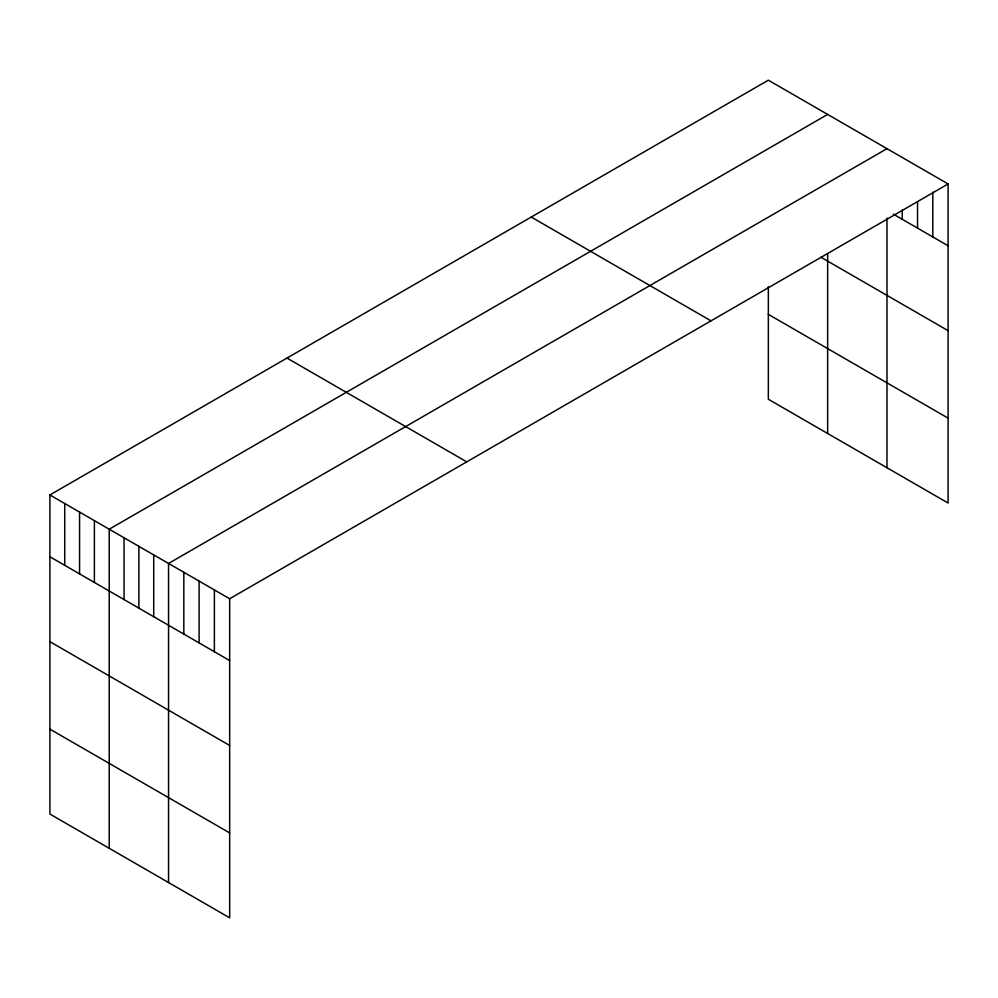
<?xml version="1.0" encoding="UTF-8"?>
<svg xmlns="http://www.w3.org/2000/svg" width="998" height="998" viewBox="0 0 998 998"><rect width="100%" height="100%" fill="white"/><g stroke="black" fill="none" stroke-linecap="round" stroke-linejoin="round"><path stroke-width="1.5" d="M886.985 218.063L886.985 467.75M49.9 494.958L229.665 598.75L229.665 917.823L49.9 814.044L49.9 494.958L768.335 80.177L948.1 183.956L948.1 503.042L768.335 399.25L768.335 286.651M827.654 114.421L109.219 529.214L109.219 848.288M886.985 148.677L168.55 563.458L168.55 882.544M229.665 598.75L948.1 183.956M893.347 214.158L948.1 245.77M820.917 257.234L948.1 330.662M768.335 314.358L948.1 418.137M531.248 217.053L711.013 320.845M286.987 358.082L466.752 461.862M49.9 556.759L229.665 660.551M49.9 641.664L229.665 745.456M49.9 729.139L229.665 832.918M932.818 192.14L932.818 236.938M917.536 201.858L917.536 228.118M902.254 210.029L902.254 219.298M827.654 253.554L827.654 433.506M214.383 589.93L214.383 651.731M199.101 581.098L199.101 642.912M183.819 572.278L183.819 634.092M153.717 554.9L153.717 616.702M138.884 546.33L138.884 608.144M124.051 537.772L124.051 599.573M94.386 520.644L94.386 582.458M79.566 512.086L79.566 573.887M64.733 503.528L64.733 565.33"/></g></svg>
